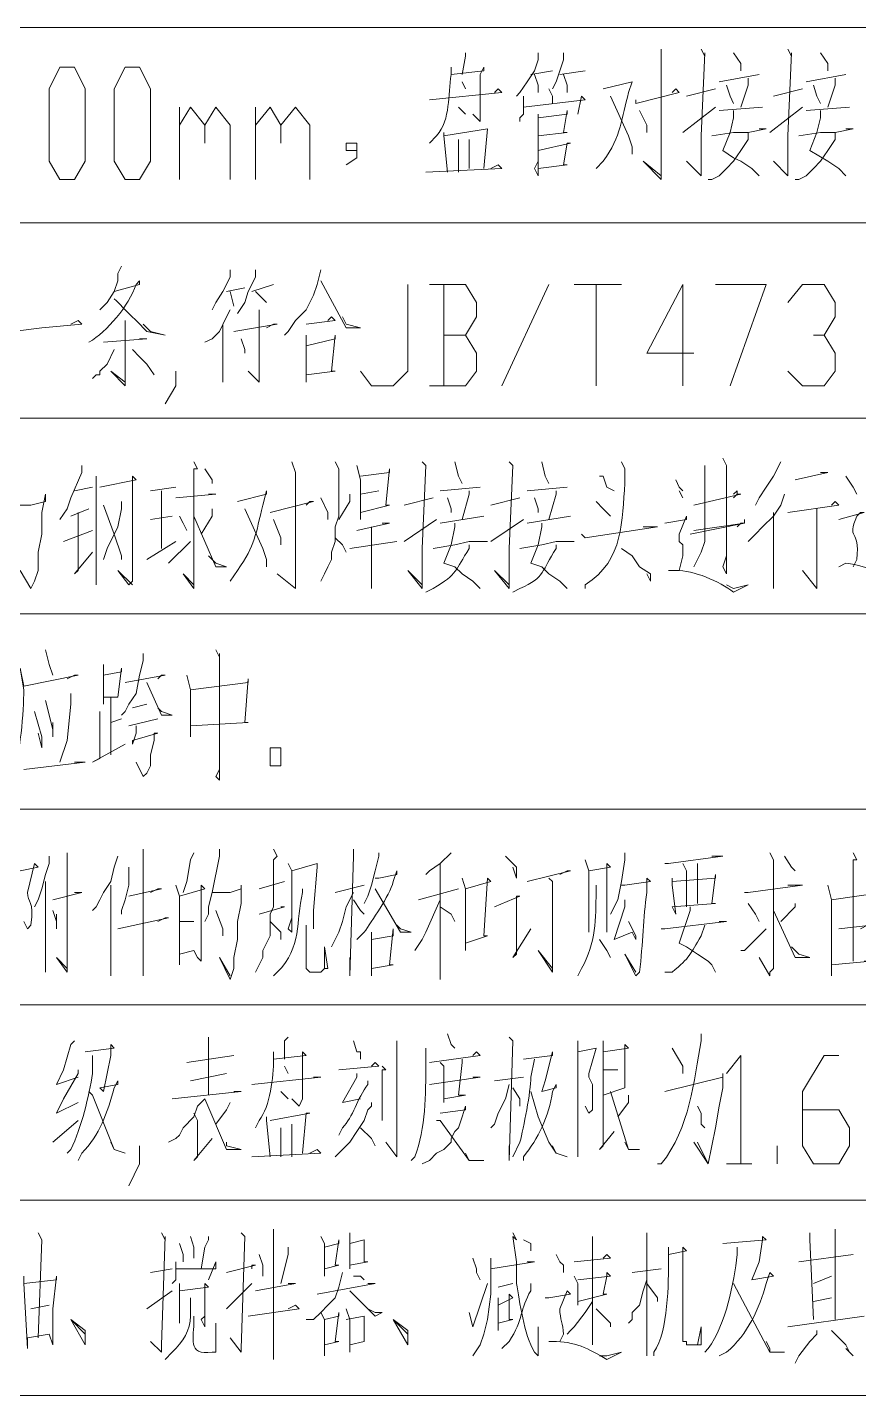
# Model space of a CAD drawing. Header units: millimetres. Extents: x 1435 to 2259, y 1083 to 2249.
# Drawn here: x 2143.3 to 2184.6, y 1760.5 to 1828.6 of the extents above; entities that cross this region are included whole.
import ezdxf

# ---------------------------------------------------------------- set-up
doc = ezdxf.new("R2010")
doc.units = ezdxf.units.MM
doc.layers.add('1', color=7, linetype='Continuous')

msp = doc.modelspace()

# ---------------------------------------------------------------- linework, layer by layer
at = {"layer": '1', "color": 0, "lineweight": 9}
for points in [[(2240.665, 1828.579), (2074.345, 1828.579)], [(2165.065, 1827.319), (2165.065, 1827.139), (2164.885, 1826.239)], [(2168.665, 1827.319), (2168.665, 1826.959), (2168.485, 1826.419), (2168.125, 1825.879), (2168.125, 1825.879), (2167.765, 1825.339), (2167.585, 1825.159)], [(2169.925, 1827.319), (2169.925, 1826.959), (2169.565, 1825.879), (2169.385, 1825.519)], [(2174.785, 1827.499), (2174.785, 1826.959), (2174.785, 1822.999), (2174.785, 1821.739), (2174.785, 1821.199), (2174.785, 1821.019), (2173.885, 1821.919), (2174.785, 1821.199)], [(2176.765, 1827.499), (2176.945, 1827.139), (2176.945, 1827.319), (2176.765, 1823.179), (2176.765, 1821.199), (2176.765, 1821.199), (2176.045, 1821.919), (2176.765, 1821.199)], [(2178.385, 1827.319), (2178.745, 1826.779), (2178.745, 1826.419)], [(2181.085, 1827.499), (2181.265, 1827.139), (2181.265, 1827.319), (2181.085, 1823.179), (2181.085, 1821.199), (2181.085, 1821.199), (2180.365, 1821.919), (2181.085, 1821.199)], [(2182.705, 1827.319), (2183.065, 1826.779), (2183.065, 1826.419)], [(2144.905, 1821.019), (2144.365, 1821.919), (2144.365, 1825.519), (2144.905, 1826.599), (2145.625, 1826.599), (2146.165, 1825.519), (2146.165, 1821.919), (2145.625, 1821.019), (2144.905, 1821.019)], [(2148.145, 1821.019), (2147.605, 1821.919), (2147.605, 1825.519), (2148.145, 1826.599), (2148.865, 1826.599), (2149.405, 1825.519), (2149.405, 1821.919), (2148.865, 1821.019), (2148.145, 1821.019)], [(2164.345, 1826.239), (2164.345, 1826.239), (2165.965, 1826.419), (2165.965, 1826.599), (2165.785, 1826.239), (2165.785, 1824.259), (2165.785, 1823.899), (2165.425, 1824.259)], [(2168.305, 1826.239), (2169.385, 1826.419)], [(2168.485, 1826.239), (2168.665, 1825.699), (2168.665, 1825.339)], [(2169.745, 1826.239), (2171.005, 1826.419)], [(2169.925, 1826.239), (2170.105, 1825.699), (2170.105, 1825.339)], [(2177.665, 1825.879), (2179.645, 1826.239)], [(2181.985, 1825.879), (2183.965, 1826.239)], [(2163.265, 1824.979), (2166.865, 1825.339), (2166.685, 1825.519), (2166.505, 1825.339)], [(2164.885, 1825.879), (2165.065, 1825.519)], [(2169.205, 1825.519), (2169.385, 1825.159), (2169.385, 1824.799)], [(2173.525, 1824.979), (2173.525, 1824.799), (2175.685, 1825.339), (2175.505, 1825.519), (2175.325, 1825.339)], [(2176.045, 1825.159), (2177.485, 1825.519)], [(2178.025, 1825.699), (2178.205, 1825.159), (2178.385, 1824.799)], [(2179.105, 1826.059), (2179.105, 1825.699), (2178.745, 1824.619)], [(2180.365, 1825.159), (2181.805, 1825.519)], [(2182.345, 1825.699), (2182.525, 1825.159), (2182.705, 1824.799)], [(2183.425, 1826.059), (2183.425, 1825.699), (2183.065, 1824.619)], [(2167.945, 1825.159), (2167.945, 1824.799), (2167.945, 1824.259), (2167.765, 1824.079), (2167.765, 1823.899)], [(2167.945, 1824.619), (2171.005, 1824.979), (2170.825, 1825.159), (2170.645, 1824.259)], [(2172.265, 1825.159), (2173.165, 1823.179), (2173.345, 1822.639), (2173.345, 1822.279)], [(2150.845, 1821.019), (2150.845, 1824.619)], [(2150.845, 1823.719), (2151.385, 1824.619), (2152.105, 1823.719), (2152.105, 1822.819)], [(2152.105, 1823.719), (2152.645, 1824.619), (2153.365, 1823.719), (2153.365, 1821.019)], [(2154.625, 1821.019), (2154.625, 1824.619)], [(2154.625, 1823.719), (2155.345, 1824.619), (2155.885, 1823.719), (2155.885, 1822.819)], [(2155.885, 1823.719), (2156.605, 1824.619), (2157.325, 1823.719), (2157.325, 1821.019)], [(2164.705, 1824.619), (2165.065, 1824.259)], [(2168.665, 1824.259), (2168.665, 1821.199), (2168.485, 1821.559), (2168.665, 1821.919)], [(2168.665, 1824.079), (2170.105, 1824.259), (2170.105, 1824.439), (2169.925, 1823.359), (2170.105, 1823.359), (2168.665, 1823.179)], [(2173.705, 1824.439), (2174.065, 1823.719), (2174.065, 1823.359)], [(2175.865, 1823.359), (2177.485, 1824.619)], [(2177.665, 1824.439), (2179.825, 1824.619)], [(2178.385, 1824.439), (2178.385, 1824.079), (2178.205, 1823.359), (2177.845, 1822.459), (2178.385, 1822.099), (2178.745, 1821.919), (2179.285, 1821.559), (2179.645, 1821.199)], [(2180.185, 1823.359), (2181.805, 1824.619)], [(2181.985, 1824.439), (2184.145, 1824.619)], [(2182.705, 1824.439), (2182.705, 1824.079), (2182.525, 1823.359), (2182.165, 1822.459), (2183.065, 1821.919), (2183.605, 1821.559), (2183.965, 1821.199)], [(2163.985, 1823.179), (2166.145, 1823.539), (2166.145, 1823.539), (2165.965, 1821.559)], [(2177.305, 1823.179), (2178.385, 1823.359), (2179.105, 1823.359), (2180.005, 1823.539), (2180.005, 1823.539), (2179.645, 1823.539)], [(2181.625, 1823.179), (2182.705, 1823.359), (2183.425, 1823.359), (2184.325, 1823.539), (2184.325, 1823.539), (2183.965, 1823.539)], [(2159.665, 1822.459), (2159.125, 1822.459), (2159.125, 1822.819), (2159.665, 1822.819), (2159.665, 1822.099), (2159.125, 1821.739)], [(2163.985, 1823.359), (2163.985, 1823.179), (2164.165, 1821.379)], [(2164.705, 1822.999), (2164.705, 1821.379)], [(2165.245, 1822.999), (2165.245, 1821.559)], [(2168.665, 1822.459), (2170.285, 1822.819), (2170.105, 1822.819), (2169.925, 1821.739), (2170.105, 1821.739), (2168.665, 1821.559)], [(2179.105, 1823.359), (2179.105, 1822.999), (2178.745, 1822.459), (2178.385, 1821.919), (2178.025, 1821.559), (2177.665, 1821.199), (2177.305, 1821.019), (2177.125, 1821.019)], [(2183.425, 1823.359), (2183.425, 1822.999), (2183.065, 1822.459), (2182.705, 1821.919), (2182.345, 1821.559), (2181.985, 1821.199), (2181.625, 1821.019), (2181.445, 1821.019)], [(2163.085, 1821.379), (2166.865, 1821.559), (2166.685, 1821.739), (2166.325, 1821.559)], [(2240.665, 1818.859), (2074.345, 1818.859)], [(2147.965, 1816.699), (2147.785, 1816.339), (2147.785, 1815.979), (2147.605, 1815.439), (2147.245, 1814.899), (2147.065, 1814.719), (2146.885, 1814.539)], [(2153.365, 1816.519), (2153.365, 1816.159), (2153.005, 1815.439), (2152.645, 1814.899), (2152.465, 1814.539)], [(2154.625, 1816.519), (2154.625, 1816.159), (2154.265, 1815.439), (2154.085, 1814.899), (2153.725, 1814.359)], [(2157.865, 1816.519), (2157.685, 1815.799), (2157.505, 1815.259), (2157.145, 1814.539), (2156.605, 1813.999), (2156.245, 1813.459), (2156.065, 1813.279)], [(2153.185, 1815.439), (2153.185, 1815.439), (2154.085, 1815.619)], [(2153.365, 1815.439), (2153.545, 1814.719)], [(2154.445, 1815.439), (2155.525, 1815.799)], [(2154.625, 1815.439), (2155.165, 1814.899)], [(2157.865, 1815.979), (2159.125, 1813.639), (2159.845, 1813.639), (2159.125, 1813.819), (2158.945, 1814.179)], [(2159.845, 1811.479), (2160.385, 1810.759), (2161.465, 1810.759), (2162.185, 1811.479), (2162.185, 1815.799)], [(2165.065, 1813.279), (2165.605, 1814.179), (2165.605, 1814.899), (2165.065, 1815.799), (2163.265, 1815.799)], [(2163.985, 1815.799), (2163.985, 1810.759)], [(2166.865, 1810.759), (2169.205, 1815.799)], [(2170.465, 1815.799), (2172.805, 1815.799)], [(2171.545, 1815.799), (2171.545, 1810.759)], [(2176.405, 1812.379), (2174.065, 1812.379), (2175.865, 1815.799), (2175.865, 1810.759)], [(2177.485, 1815.799), (2180.005, 1815.799), (2178.205, 1810.759)], [(2181.085, 1814.899), (2181.805, 1815.799), (2182.885, 1815.799), (2183.425, 1814.899), (2183.425, 1814.179), (2182.885, 1813.279), (2182.345, 1813.279)], [(2142.565, 1813.459), (2144.005, 1813.639), (2145.985, 1813.819), (2145.805, 1813.999), (2145.445, 1813.819)], [(2148.145, 1813.999), (2148.145, 1813.819)], [(2153.365, 1814.539), (2153.185, 1814.179), (2152.825, 1813.459), (2152.465, 1813.099), (2152.105, 1812.919)], [(2154.805, 1814.539), (2154.805, 1810.939), (2154.265, 1811.479), (2154.805, 1810.939)], [(2157.145, 1813.819), (2158.585, 1813.999), (2158.405, 1814.179), (2158.225, 1813.999)], [(2148.145, 1813.819), (2148.145, 1810.759), (2147.425, 1811.479), (2148.145, 1810.939)], [(2153.005, 1813.819), (2153.005, 1810.939), (2153.005, 1811.299), (2153.005, 1811.839)], [(2153.545, 1813.459), (2155.705, 1813.819), (2155.525, 1813.819), (2155.165, 1813.639)], [(2157.145, 1813.279), (2157.145, 1812.919), (2157.145, 1812.019), (2157.145, 1810.939), (2157.145, 1811.299), (2158.585, 1811.479), (2158.405, 1811.479), (2158.585, 1813.279), (2158.585, 1813.099), (2157.145, 1812.739)], [(2163.265, 1810.759), (2165.065, 1810.759), (2165.605, 1811.479), (2165.605, 1812.379), (2165.065, 1813.279), (2163.985, 1813.279)], [(2182.885, 1813.279), (2183.425, 1812.379), (2183.425, 1811.479), (2182.885, 1810.759), (2181.805, 1810.759), (2181.085, 1811.479)], [(2147.065, 1812.919), (2149.225, 1813.099), (2149.045, 1813.099), (2148.865, 1813.099)], [(2153.905, 1813.099), (2154.085, 1812.559), (2154.085, 1812.379)], [(2147.605, 1812.559), (2147.245, 1811.839), (2146.885, 1811.479), (2146.885, 1811.299), (2146.705, 1811.299), (2146.525, 1811.119)], [(2148.505, 1812.559), (2148.865, 1812.199), (2149.225, 1811.839), (2149.585, 1811.299)], [(2150.665, 1811.479), (2150.665, 1810.759), (2150.125, 1809.859)], [(2240.665, 1809.139), (2074.345, 1809.139)], [(2177.845, 1807.159), (2178.025, 1806.799), (2178.025, 1801.399), (2177.845, 1801.759), (2178.025, 1802.299)], [(2145.985, 1806.799), (2145.985, 1806.439), (2145.445, 1805.179), (2145.265, 1804.639), (2144.905, 1804.099)], [(2151.565, 1806.979), (2151.745, 1806.619), (2151.565, 1806.619), (2151.565, 1801.219), (2151.565, 1800.859), (2151.565, 1800.679), (2151.025, 1801.399), (2151.565, 1800.859)], [(2152.105, 1806.619), (2152.465, 1806.079), (2152.465, 1805.899)], [(2156.425, 1806.979), (2156.605, 1806.439), (2156.605, 1800.679), (2156.605, 1800.679), (2155.705, 1801.399), (2156.605, 1800.679)], [(2158.585, 1806.979), (2158.765, 1806.619), (2158.765, 1806.619), (2158.765, 1804.279), (2158.585, 1803.739), (2158.585, 1803.379), (2158.585, 1803.019), (2158.405, 1802.479), (2158.405, 1802.119), (2158.225, 1801.759), (2158.045, 1801.399), (2157.865, 1801.039)], [(2159.665, 1806.799), (2159.845, 1806.079), (2159.845, 1804.099), (2159.845, 1804.459), (2161.285, 1804.819), (2161.105, 1804.819), (2161.285, 1806.619), (2161.285, 1806.439), (2159.845, 1806.259)], [(2162.905, 1806.979), (2163.085, 1806.799), (2163.085, 1806.799), (2162.905, 1802.659), (2162.905, 1801.039), (2162.905, 1800.679), (2162.185, 1801.579), (2162.905, 1800.859)], [(2164.525, 1806.979), (2164.705, 1806.259), (2164.885, 1805.899)], [(2167.225, 1806.979), (2167.405, 1806.799), (2167.405, 1806.799), (2167.225, 1802.659), (2167.225, 1801.039), (2167.225, 1800.679), (2166.505, 1801.579), (2167.225, 1800.859)], [(2168.845, 1806.979), (2169.025, 1806.259), (2169.205, 1805.899)], [(2176.945, 1806.799), (2176.945, 1803.739), (2176.945, 1803.019), (2176.765, 1802.479), (2176.405, 1801.759)], [(2180.725, 1806.979), (2180.365, 1806.259), (2180.005, 1805.719), (2179.645, 1805.179), (2179.465, 1804.819)], [(2146.705, 1806.259), (2146.705, 1805.539), (2146.705, 1800.859), (2146.705, 1801.219), (2146.705, 1801.759)], [(2146.885, 1805.719), (2148.685, 1806.079), (2148.505, 1806.259), (2148.505, 1805.719), (2148.505, 1801.219), (2148.505, 1801.039), (2148.325, 1800.859), (2147.785, 1801.579), (2148.505, 1800.859)], [(2171.725, 1806.259), (2171.905, 1806.259), (2172.085, 1805.719), (2172.445, 1805.539)], [(2175.505, 1806.079), (2175.685, 1805.719), (2175.865, 1805.539)], [(2181.445, 1806.079), (2183.065, 1806.439), (2182.885, 1806.439), (2182.705, 1806.439)], [(2183.965, 1806.259), (2184.325, 1805.719), (2184.505, 1805.359)], [(2142.565, 1804.819), (2143.465, 1804.819), (2144.185, 1804.999), (2144.185, 1805.179), (2144.185, 1805.359), (2144.005, 1804.459), (2144.005, 1803.379), (2143.825, 1802.479), (2143.825, 1801.579), (2143.645, 1801.039), (2143.465, 1800.679), (2142.925, 1801.579), (2143.465, 1800.679)], [(2145.625, 1805.539), (2146.525, 1805.719)], [(2150.665, 1805.719), (2149.405, 1805.539)], [(2149.945, 1802.659), (2149.945, 1805.539)], [(2150.665, 1805.179), (2152.645, 1805.359), (2152.465, 1805.359), (2152.285, 1805.359)], [(2157.865, 1805.179), (2158.225, 1804.459), (2158.225, 1804.459), (2158.225, 1804.099)], [(2159.305, 1805.359), (2159.305, 1804.999), (2158.765, 1804.099)], [(2159.845, 1805.359), (2160.745, 1805.539)], [(2162.005, 1804.819), (2163.445, 1805.179)], [(2163.805, 1805.539), (2165.785, 1805.719)], [(2164.165, 1805.179), (2164.345, 1804.639), (2164.345, 1804.459)], [(2165.245, 1805.539), (2165.245, 1805.359), (2164.885, 1804.099)], [(2166.325, 1804.819), (2167.765, 1805.179)], [(2168.125, 1805.539), (2170.105, 1805.719)], [(2168.485, 1805.179), (2168.665, 1804.639), (2168.665, 1804.459)], [(2169.565, 1805.539), (2169.565, 1805.359), (2169.205, 1804.099)], [(2175.685, 1805.539), (2175.865, 1805.179)], [(2176.405, 1804.819), (2178.745, 1805.359), (2178.565, 1805.359), (2178.565, 1805.539), (2178.385, 1805.359)], [(2176.405, 1804.819), (2178.745, 1805.359), (2178.565, 1805.359), (2178.385, 1805.179)], [(2180.905, 1805.359), (2180.725, 1804.819), (2180.365, 1804.279), (2179.825, 1803.739), (2179.465, 1803.379), (2179.105, 1803.019)], [(2146.345, 1804.639), (2145.445, 1804.279)], [(2145.805, 1804.459), (2145.805, 1801.579), (2145.625, 1801.399), (2146.525, 1802.479)], [(2147.965, 1804.999), (2147.965, 1804.639), (2147.785, 1803.739), (2147.245, 1802.659), (2147.065, 1802.119)], [(2147.065, 1804.819), (2147.605, 1803.379), (2147.965, 1802.299), (2147.965, 1802.119)], [(2152.465, 1804.639), (2152.465, 1804.279), (2151.925, 1803.379)], [(2154.085, 1804.639), (2154.985, 1802.659), (2155.165, 1802.119), (2155.165, 1801.759)], [(2155.345, 1804.459), (2155.345, 1804.459), (2157.505, 1804.999), (2157.325, 1804.999), (2157.145, 1804.819)], [(2171.545, 1804.999), (2171.905, 1804.639), (2172.085, 1804.459), (2172.265, 1804.279)], [(2180.365, 1804.459), (2180.365, 1800.679), (2180.365, 1801.039), (2180.365, 1801.759)], [(2181.085, 1804.459), (2183.605, 1804.819), (2183.425, 1804.999), (2183.425, 1804.999), (2183.245, 1804.819)], [(2182.525, 1804.639), (2182.525, 1800.679), (2181.805, 1801.579)], [(2149.405, 1804.099), (2150.485, 1804.279)], [(2150.845, 1804.279), (2151.025, 1803.919), (2151.205, 1803.559)], [(2151.565, 1804.279), (2152.645, 1801.759), (2153.185, 1801.759), (2152.645, 1801.939), (2152.285, 1802.299)], [(2155.525, 1804.099), (2155.885, 1803.199), (2155.885, 1802.839)], [(2159.665, 1803.559), (2161.285, 1803.919), (2161.105, 1803.919), (2160.925, 1803.919)], [(2162.005, 1803.019), (2163.625, 1804.099)], [(2163.805, 1803.919), (2165.965, 1804.279)], [(2164.525, 1803.919), (2164.525, 1803.739), (2164.345, 1802.839), (2163.985, 1801.939), (2164.525, 1801.759), (2164.885, 1801.399), (2165.425, 1801.039), (2165.785, 1800.679)], [(2166.325, 1803.019), (2167.945, 1804.099)], [(2168.125, 1803.919), (2170.285, 1804.279)], [(2168.845, 1803.919), (2168.845, 1803.739), (2168.665, 1802.839), (2168.305, 1801.939), (2168.845, 1801.759), (2169.205, 1801.399), (2169.745, 1801.039), (2170.105, 1800.679)], [(2174.965, 1803.919), (2176.045, 1804.099), (2176.045, 1804.279), (2175.685, 1803.379), (2175.685, 1803.199), (2175.685, 1803.019), (2175.865, 1802.839), (2175.865, 1802.659), (2175.865, 1802.299), (2175.685, 1801.579)], [(2176.225, 1803.379), (2178.925, 1803.919), (2178.745, 1803.919), (2178.565, 1803.739)], [(2176.405, 1803.559), (2178.925, 1803.919), (2178.925, 1804.099)], [(2146.525, 1803.559), (2145.085, 1803.019)], [(2158.585, 1803.199), (2158.945, 1802.839), (2159.125, 1802.479)], [(2160.385, 1803.739), (2160.385, 1800.679), (2160.385, 1801.039), (2160.385, 1801.399)], [(2170.825, 1803.379), (2171.005, 1803.199), (2171.005, 1803.199), (2174.605, 1803.739), (2174.245, 1803.739), (2173.885, 1803.739)], [(2149.225, 1802.119), (2150.665, 1803.019)], [(2150.305, 1801.939), (2151.385, 1803.019)], [(2159.305, 1802.659), (2161.645, 1803.019)], [(2163.445, 1802.659), (2164.525, 1802.839), (2165.245, 1803.019), (2166.145, 1803.019), (2165.785, 1803.019)], [(2167.765, 1802.659), (2168.845, 1802.839), (2169.565, 1803.019), (2170.465, 1803.019), (2170.105, 1803.019)], [(2172.805, 1802.659), (2173.345, 1802.299), (2173.705, 1801.759), (2174.245, 1801.399), (2174.245, 1801.039), (2174.065, 1801.399)], [(2240.665, 1799.419), (2074.345, 1799.419)], [(2144.185, 1797.619), (2144.365, 1796.899), (2144.545, 1796.359)], [(2152.645, 1797.619), (2152.825, 1797.259), (2152.825, 1797.439), (2152.825, 1791.139), (2152.645, 1791.319), (2152.825, 1791.679)], [(2149.045, 1797.439), (2149.045, 1797.079), (2148.865, 1796.359), (2148.685, 1795.459), (2148.325, 1794.919), (2148.145, 1794.559), (2147.965, 1794.379)], [(2147.065, 1796.899), (2147.065, 1796.359), (2147.065, 1794.919), (2147.065, 1795.279), (2147.785, 1795.279), (2147.785, 1795.279), (2147.965, 1796.719), (2147.965, 1796.539), (2147.065, 1796.359)], [(2148.145, 1795.999), (2150.125, 1796.359), (2149.945, 1796.359), (2149.765, 1796.179)], [(2151.205, 1796.359), (2151.385, 1795.639), (2151.385, 1793.299)], [(2149.225, 1795.999), (2149.945, 1794.379), (2150.485, 1794.379), (2149.945, 1794.559), (2149.765, 1794.739)], [(2151.385, 1795.639), (2154.265, 1795.999), (2154.265, 1796.179), (2154.085, 1794.019), (2154.265, 1794.019), (2151.385, 1793.839)], [(2144.185, 1795.099), (2144.545, 1793.659), (2144.545, 1793.299), (2144.545, 1794.019)], [(2145.445, 1795.459), (2145.445, 1794.919), (2145.265, 1793.119), (2144.905, 1792.039)], [(2147.425, 1795.279), (2147.425, 1792.399)], [(2149.225, 1794.919), (2148.505, 1794.739)], [(2143.645, 1794.559), (2144.005, 1793.299), (2144.005, 1792.759), (2143.825, 1793.479)], [(2146.885, 1794.559), (2146.885, 1794.379), (2146.885, 1794.199), (2146.885, 1792.219), (2146.525, 1792.039), (2148.145, 1792.939)], [(2147.965, 1794.199), (2147.425, 1794.019)], [(2148.325, 1793.839), (2149.765, 1794.199)], [(2148.685, 1793.839), (2148.685, 1793.479), (2148.505, 1792.939), (2148.505, 1793.119), (2149.765, 1793.479), (2149.585, 1793.479), (2149.585, 1793.119), (2149.405, 1792.399), (2149.405, 1791.859), (2149.225, 1791.499), (2149.045, 1791.319), (2148.685, 1792.039), (2149.045, 1791.319)], [(2155.885, 1792.759), (2155.885, 1792.399), (2155.885, 1791.859), (2155.345, 1791.859), (2155.345, 1792.399), (2155.345, 1792.759), (2155.885, 1792.759)], [(2143.105, 1791.679), (2146.165, 1792.039), (2145.985, 1792.039), (2145.625, 1792.039)], [(2240.665, 1789.699), (2074.345, 1789.699)], [(2145.265, 1787.539), (2145.265, 1787.179), (2145.265, 1782.139), (2145.265, 1781.779), (2145.265, 1781.599), (2144.725, 1782.319), (2145.265, 1781.779)], [(2149.045, 1787.719), (2149.045, 1787.359), (2149.045, 1787.539), (2149.045, 1781.419), (2149.045, 1781.779), (2149.045, 1782.679)], [(2151.565, 1787.539), (2151.385, 1787.179), (2151.205, 1786.099), (2151.025, 1785.559)], [(2152.825, 1787.719), (2152.825, 1787.359), (2152.465, 1785.559), (2152.285, 1784.839), (2152.285, 1784.479), (2152.105, 1784.119)], [(2155.525, 1787.719), (2155.705, 1787.359), (2155.525, 1787.179), (2155.525, 1786.099), (2155.525, 1785.379), (2155.525, 1784.839), (2155.345, 1784.479), (2155.345, 1783.939), (2155.345, 1783.399), (2155.165, 1783.039), (2154.985, 1782.679), (2154.985, 1782.319), (2154.805, 1781.959), (2154.625, 1781.599)], [(2159.485, 1787.719), (2159.485, 1787.359), (2159.305, 1781.419), (2159.305, 1781.599), (2159.305, 1782.319)], [(2160.745, 1787.539), (2160.745, 1787.359), (2160.565, 1786.639), (2160.385, 1785.919), (2160.205, 1785.379), (2160.025, 1785.019)], [(2164.345, 1787.539), (2163.805, 1786.999), (2163.265, 1786.639), (2163.085, 1786.459)], [(2172.985, 1787.539), (2172.985, 1787.179), (2172.805, 1786.099), (2172.625, 1785.199), (2172.265, 1784.479)], [(2180.185, 1787.539), (2180.365, 1787.179), (2180.365, 1787.179), (2180.365, 1781.779), (2180.185, 1781.599), (2180.185, 1781.419), (2179.645, 1782.319)], [(2184.325, 1787.539), (2184.505, 1787.179), (2184.325, 1787.179), (2184.325, 1782.139)], [(2144.365, 1787.359), (2144.365, 1786.999), (2144.185, 1786.459), (2144.005, 1785.739), (2143.825, 1785.199), (2143.645, 1784.839)], [(2147.785, 1787.359), (2147.605, 1786.819), (2147.425, 1786.099), (2147.065, 1785.559), (2146.885, 1785.199), (2146.705, 1784.839), (2146.525, 1784.659)], [(2148.325, 1786.819), (2148.325, 1785.919), (2148.145, 1785.199), (2147.965, 1784.659), (2147.965, 1784.479)], [(2156.245, 1786.999), (2156.425, 1786.639), (2156.425, 1783.579), (2156.245, 1783.759), (2156.425, 1784.299)], [(2156.425, 1786.639), (2157.685, 1786.999), (2157.685, 1786.999), (2157.685, 1786.819), (2157.505, 1784.659), (2157.505, 1783.759), (2157.505, 1784.119), (2157.505, 1784.299)], [(2163.805, 1786.999), (2163.805, 1781.239), (2163.805, 1781.599), (2163.805, 1782.139)], [(2167.045, 1787.359), (2167.585, 1786.819), (2167.585, 1786.639), (2167.585, 1786.279), (2167.405, 1786.819)], [(2171.005, 1787.179), (2171.185, 1786.639), (2171.185, 1783.579), (2171.185, 1783.939), (2171.185, 1784.299)], [(2171.185, 1786.639), (2172.265, 1786.819), (2172.085, 1786.999), (2172.085, 1784.659), (2172.085, 1783.939), (2172.085, 1783.579), (2172.085, 1784.299)], [(2174.965, 1786.999), (2174.965, 1786.999), (2175.145, 1786.999), (2177.845, 1787.359), (2177.665, 1787.359), (2177.305, 1787.359)], [(2175.865, 1786.999), (2176.045, 1786.639), (2176.045, 1784.839)], [(2176.585, 1786.999), (2176.585, 1786.819), (2176.585, 1785.019)], [(2180.905, 1787.359), (2181.265, 1786.819), (2181.445, 1786.639)], [(2144.185, 1786.099), (2144.185, 1781.599), (2144.185, 1782.319)], [(2154.805, 1785.739), (2156.065, 1786.099)], [(2164.885, 1786.279), (2165.065, 1785.739), (2165.065, 1783.219), (2165.065, 1782.679), (2165.065, 1783.039), (2166.145, 1783.399), (2165.965, 1783.399), (2166.145, 1786.279), (2166.325, 1786.099), (2165.065, 1785.739)], [(2168.125, 1786.099), (2170.285, 1786.639), (2170.105, 1786.639), (2169.745, 1786.459)], [(2169.205, 1786.279), (2169.385, 1786.099), (2169.385, 1781.599), (2168.665, 1782.679), (2169.385, 1781.779)], [(2175.325, 1786.279), (2175.325, 1785.919), (2175.505, 1784.479), (2175.325, 1784.839), (2177.485, 1785.019), (2177.305, 1785.019), (2177.485, 1786.459), (2177.485, 1786.279), (2175.325, 1786.099)], [(2144.545, 1785.199), (2145.985, 1785.559), (2145.985, 1785.559), (2145.625, 1785.559)], [(2147.425, 1785.919), (2147.425, 1781.419), (2147.425, 1782.319)], [(2148.325, 1785.379), (2149.945, 1785.739), (2149.765, 1785.739), (2149.405, 1785.559)], [(2150.665, 1785.919), (2150.845, 1785.379), (2150.845, 1784.119), (2150.845, 1783.039), (2150.845, 1781.959), (2150.845, 1782.499), (2151.565, 1782.679), (2151.745, 1782.319), (2151.925, 1782.139), (2151.925, 1783.579), (2151.925, 1785.559), (2151.925, 1785.919), (2152.105, 1785.739), (2150.845, 1785.379)], [(2152.465, 1785.559), (2153.185, 1785.559), (2153.365, 1785.559), (2153.905, 1785.739), (2153.905, 1785.739), (2153.905, 1785.919), (2153.905, 1785.019), (2153.725, 1784.119), (2153.725, 1783.219), (2153.545, 1782.319), (2153.545, 1781.779), (2153.365, 1781.239), (2152.825, 1782.319), (2153.365, 1781.419)], [(2159.485, 1785.559), (2159.125, 1784.839), (2158.945, 1784.119), (2158.765, 1783.579), (2158.405, 1782.859)], [(2158.585, 1785.559), (2158.585, 1785.559), (2160.025, 1785.919)], [(2160.565, 1785.739), (2160.565, 1785.739), (2161.825, 1783.579), (2162.365, 1783.579), (2161.825, 1783.759), (2161.645, 1783.939)], [(2164.705, 1785.739), (2162.725, 1785.199)], [(2166.505, 1784.839), (2167.765, 1785.379), (2167.585, 1785.379), (2167.585, 1784.659), (2167.585, 1782.499), (2167.405, 1782.319), (2168.305, 1783.759)], [(2178.925, 1785.559), (2178.925, 1785.559), (2179.105, 1785.559), (2181.805, 1785.919), (2181.625, 1785.919), (2181.085, 1785.919)], [(2183.065, 1785.919), (2183.245, 1785.199), (2183.245, 1781.419), (2183.245, 1781.959), (2185.225, 1782.139), (2185.225, 1782.139), (2184.865, 1782.139), (2185.225, 1782.139), (2185.405, 1781.779), (2185.585, 1783.039), (2185.765, 1785.739), (2185.765, 1785.559), (2183.245, 1785.199)], [(2154.805, 1784.479), (2156.065, 1784.839), (2155.885, 1784.839), (2155.885, 1784.839)], [(2159.485, 1785.199), (2159.845, 1784.659), (2160.025, 1784.479)], [(2163.805, 1785.199), (2163.085, 1783.579), (2162.905, 1783.219), (2162.545, 1782.679)], [(2163.805, 1784.839), (2164.345, 1784.479), (2164.525, 1784.119)], [(2172.985, 1785.199), (2172.985, 1784.839), (2172.445, 1783.219), (2172.445, 1783.219), (2173.345, 1783.579)], [(2176.225, 1784.839), (2176.225, 1784.659), (2175.685, 1783.039), (2176.045, 1782.859), (2176.585, 1782.499), (2177.125, 1782.139), (2177.305, 1781.959), (2177.485, 1781.599)], [(2179.105, 1785.019), (2179.465, 1784.479), (2179.645, 1784.119)], [(2181.445, 1785.019), (2181.445, 1784.839), (2180.725, 1784.119)], [(2144.545, 1784.659), (2144.725, 1784.119), (2144.725, 1783.759), (2144.725, 1784.479)], [(2147.785, 1783.759), (2150.305, 1784.299), (2150.125, 1784.299), (2149.765, 1784.119)], [(2150.845, 1784.119), (2151.565, 1784.119)], [(2152.645, 1784.659), (2153.005, 1783.759), (2153.005, 1783.759), (2153.005, 1783.399)], [(2155.345, 1784.119), (2155.885, 1783.579), (2155.885, 1783.219)], [(2173.165, 1784.119), (2173.525, 1783.399), (2173.525, 1783.219), (2173.345, 1783.579)], [(2174.785, 1783.759), (2174.965, 1783.759), (2174.965, 1783.759), (2178.025, 1784.119), (2178.025, 1784.119), (2177.665, 1784.119)], [(2180.365, 1784.659), (2181.445, 1782.319), (2182.165, 1782.319), (2181.625, 1782.499), (2181.265, 1782.859)], [(2157.145, 1783.939), (2157.145, 1783.759), (2157.145, 1783.579), (2157.145, 1782.139), (2157.145, 1781.779), (2157.325, 1781.599), (2157.865, 1781.599), (2158.045, 1781.779), (2158.225, 1781.779), (2158.045, 1782.859), (2158.045, 1781.779)], [(2160.385, 1783.579), (2160.385, 1783.219), (2160.385, 1781.419), (2160.385, 1781.779), (2161.465, 1781.959), (2161.285, 1781.959), (2161.465, 1783.759), (2161.465, 1783.399), (2160.385, 1783.219)], [(2178.745, 1782.679), (2178.925, 1782.679), (2180.005, 1783.759)], [(2183.605, 1783.759), (2185.225, 1783.939), (2185.045, 1783.939), (2184.685, 1783.759)], [(2171.725, 1783.219), (2172.085, 1782.679), (2172.265, 1782.319)], [(2240.665, 1779.979), (2074.345, 1779.979)], [(2145.625, 1778.179), (2145.445, 1777.999), (2145.085, 1776.739), (2144.725, 1776.019), (2144.725, 1776.019), (2145.805, 1776.379)], [(2152.285, 1778.359), (2152.285, 1778.179), (2152.285, 1775.479)], [(2156.245, 1778.359), (2156.065, 1778.179), (2156.065, 1777.279)], [(2159.485, 1778.179), (2159.665, 1777.639), (2159.845, 1777.639), (2159.845, 1777.279)], [(2161.645, 1778.179), (2161.645, 1777.819), (2161.645, 1772.599), (2161.645, 1772.419), (2161.645, 1772.419), (2161.105, 1773.139), (2161.645, 1772.419)], [(2164.165, 1778.539), (2164.345, 1777.999), (2164.525, 1777.819)], [(2167.225, 1778.359), (2167.405, 1778.179), (2167.405, 1778.179), (2167.225, 1772.239), (2167.225, 1772.599), (2167.225, 1772.959)], [(2170.645, 1778.179), (2170.645, 1777.639), (2170.645, 1772.419), (2170.645, 1772.779), (2170.645, 1773.139)], [(2171.905, 1778.179), (2171.905, 1772.959), (2171.725, 1772.779), (2172.445, 1773.679)], [(2171.905, 1777.639), (2173.165, 1777.819), (2172.985, 1777.999), (2172.985, 1775.839), (2172.985, 1775.839), (2171.905, 1775.479)], [(2151.205, 1777.099), (2153.545, 1777.459)], [(2155.525, 1777.279), (2157.145, 1777.459), (2156.965, 1777.639), (2156.965, 1777.279), (2156.965, 1775.299), (2156.785, 1774.939), (2156.425, 1775.299)], [(2163.265, 1777.099), (2165.785, 1777.459), (2165.605, 1777.639), (2165.425, 1777.459)], [(2163.805, 1777.099), (2163.985, 1776.919), (2163.985, 1775.119), (2163.985, 1775.299), (2165.065, 1775.479), (2164.705, 1775.479), (2164.885, 1777.099), (2164.885, 1777.279)], [(2170.645, 1777.639), (2171.545, 1777.819), (2171.545, 1777.819), (2171.185, 1776.559), (2171.185, 1776.379), (2171.185, 1776.379), (2171.365, 1776.019), (2171.365, 1775.659), (2171.365, 1774.939), (2171.365, 1774.759), (2171.185, 1774.579), (2171.005, 1774.939), (2171.185, 1774.579)], [(2175.865, 1776.559), (2175.865, 1776.919), (2175.325, 1777.819)], [(2178.025, 1776.559), (2178.745, 1777.459), (2178.745, 1772.059)], [(2181.805, 1774.759), (2183.605, 1774.759), (2184.145, 1773.859), (2184.145, 1772.959), (2183.605, 1772.059), (2182.345, 1772.059), (2181.805, 1772.959), (2181.805, 1775.659), (2182.885, 1777.459), (2183.605, 1777.459)], [(2145.805, 1776.739), (2145.805, 1776.559), (2145.085, 1775.299), (2144.725, 1774.579), (2144.725, 1774.579), (2145.805, 1775.119)], [(2151.385, 1776.199), (2153.185, 1776.559)], [(2156.065, 1776.919), (2156.245, 1776.559)], [(2158.765, 1776.739), (2160.745, 1776.919), (2160.565, 1777.099), (2160.385, 1776.919)], [(2159.665, 1776.559), (2159.665, 1776.379), (2158.945, 1775.119), (2158.945, 1775.119), (2159.845, 1775.299)], [(2160.925, 1776.919), (2161.105, 1776.739), (2160.925, 1776.739), (2160.925, 1774.219), (2160.925, 1774.759)], [(2172.625, 1776.739), (2171.905, 1776.739)], [(2176.405, 1773.139), (2177.125, 1772.059), (2177.125, 1772.059), (2177.305, 1772.959), (2177.485, 1773.859), (2177.665, 1774.939), (2177.845, 1775.839), (2177.845, 1776.559), (2177.845, 1776.379), (2174.965, 1775.659)], [(2154.445, 1776.019), (2157.865, 1776.379), (2157.685, 1776.379), (2157.505, 1776.379)], [(2163.265, 1776.019), (2165.785, 1776.379), (2165.605, 1776.379), (2165.425, 1776.379)], [(2167.225, 1776.019), (2167.045, 1775.299), (2166.685, 1774.579), (2166.505, 1774.039), (2166.325, 1773.859)], [(2166.505, 1776.199), (2167.945, 1776.379)], [(2146.345, 1775.659), (2146.525, 1775.479), (2147.605, 1772.779), (2148.145, 1772.599), (2147.605, 1772.779), (2147.425, 1773.139)], [(2152.105, 1775.299), (2151.745, 1774.939), (2151.565, 1774.399), (2151.565, 1774.399), (2151.025, 1773.859), (2150.845, 1773.499), (2150.665, 1773.319), (2150.305, 1773.139)], [(2150.485, 1775.299), (2153.905, 1775.659), (2153.725, 1775.659), (2153.545, 1775.659)], [(2152.105, 1775.299), (2153.185, 1772.779), (2153.905, 1772.779), (2153.185, 1772.959), (2153.185, 1773.139)], [(2155.885, 1775.659), (2156.245, 1775.299)], [(2167.405, 1775.839), (2167.765, 1775.299), (2167.765, 1774.939)], [(2168.305, 1775.659), (2168.665, 1774.399), (2169.205, 1773.139), (2169.565, 1772.599), (2170.105, 1772.419), (2169.565, 1772.599), (2169.385, 1772.959)], [(2172.265, 1775.659), (2173.165, 1772.779), (2173.705, 1772.779), (2173.165, 1772.779), (2172.985, 1773.139)], [(2173.165, 1775.479), (2173.165, 1775.119), (2172.625, 1774.399)], [(2151.565, 1774.579), (2151.745, 1774.219), (2151.745, 1772.419), (2151.565, 1772.239), (2152.465, 1773.319)], [(2153.365, 1775.119), (2153.185, 1774.759), (2152.645, 1774.039)], [(2155.345, 1774.219), (2157.325, 1774.579), (2157.145, 1774.579), (2156.965, 1772.599)], [(2160.385, 1775.119), (2160.385, 1774.939), (2160.205, 1774.759), (2160.025, 1774.219), (2159.665, 1773.679), (2159.305, 1773.139), (2158.945, 1772.779), (2158.585, 1772.419)], [(2163.805, 1774.579), (2165.065, 1774.759), (2165.065, 1774.939), (2164.885, 1774.399), (2164.705, 1773.859), (2164.525, 1773.679), (2164.345, 1773.319), (2164.345, 1773.139), (2163.985, 1772.779), (2163.625, 1772.599), (2163.265, 1772.239), (2162.905, 1772.059)], [(2176.585, 1774.939), (2176.765, 1774.579), (2176.765, 1774.039), (2176.945, 1773.859)], [(2144.545, 1773.139), (2145.805, 1774.219)], [(2155.165, 1774.399), (2155.165, 1774.219), (2155.345, 1772.419)], [(2155.885, 1773.859), (2155.885, 1772.419)], [(2156.425, 1774.039), (2156.425, 1772.419)], [(2159.845, 1773.859), (2160.385, 1773.319), (2160.565, 1772.959)], [(2163.625, 1774.219), (2163.805, 1774.219), (2165.245, 1772.239), (2165.965, 1772.239), (2165.245, 1772.239), (2165.065, 1772.599)], [(2176.585, 1773.139), (2177.125, 1772.059)], [(2148.865, 1772.959), (2148.865, 1772.059), (2148.325, 1770.979)], [(2154.445, 1772.419), (2157.865, 1772.599), (2157.685, 1772.779), (2157.325, 1772.599)], [(2180.545, 1772.059), (2180.545, 1772.959)], [(2178.025, 1772.059), (2179.285, 1772.059)], [(2240.665, 1770.259), (2074.345, 1770.259)], [(2143.825, 1768.639), (2144.005, 1768.279), (2144.005, 1768.279), (2143.825, 1763.419)], [(2149.945, 1768.639), (2150.125, 1768.279), (2150.125, 1768.459), (2149.945, 1763.059), (2149.945, 1762.699), (2149.945, 1762.699), (2149.405, 1763.239), (2149.945, 1762.699)], [(2151.385, 1768.459), (2151.565, 1767.919), (2151.565, 1767.739), (2151.565, 1767.379)], [(2152.285, 1768.459), (2152.285, 1768.279), (2152.105, 1767.919), (2151.925, 1766.839)], [(2153.905, 1768.639), (2154.085, 1768.459), (2154.085, 1768.459), (2153.905, 1762.879), (2153.905, 1762.699), (2153.365, 1763.419), (2153.905, 1762.699)], [(2155.525, 1768.819), (2155.525, 1768.639), (2155.525, 1762.339), (2155.525, 1763.239)], [(2157.865, 1768.459), (2158.045, 1768.099), (2158.045, 1767.739), (2158.045, 1766.479), (2158.045, 1766.839), (2158.765, 1767.019), (2158.585, 1767.019), (2158.765, 1768.279), (2158.765, 1768.099), (2158.045, 1767.919)], [(2159.305, 1768.639), (2159.305, 1768.099), (2159.305, 1766.839), (2159.305, 1767.019), (2160.205, 1767.199), (2160.025, 1767.199), (2160.025, 1768.279), (2160.025, 1768.279), (2159.305, 1768.099)], [(2171.365, 1768.459), (2171.365, 1763.059), (2171.365, 1763.959)], [(2174.065, 1768.639), (2174.065, 1762.519), (2174.065, 1762.879), (2174.065, 1763.419)], [(2182.165, 1768.639), (2182.165, 1768.279), (2182.345, 1764.319)], [(2183.425, 1768.819), (2183.425, 1764.319)], [(2150.845, 1768.099), (2151.025, 1767.559), (2151.025, 1767.199)], [(2156.245, 1767.919), (2156.245, 1767.559), (2155.885, 1766.119)], [(2167.945, 1768.279), (2168.305, 1768.099), (2168.305, 1767.919), (2168.305, 1767.739)], [(2175.145, 1767.559), (2176.045, 1767.739), (2175.865, 1767.919), (2175.865, 1765.039), (2175.865, 1763.779), (2175.865, 1763.419), (2175.865, 1763.239), (2176.045, 1763.239), (2176.045, 1763.059), (2176.225, 1763.059), (2176.585, 1763.059), (2176.765, 1763.059), (2176.765, 1763.959), (2176.585, 1763.059), (2176.585, 1763.059)], [(2150.665, 1767.199), (2150.665, 1766.839), (2150.665, 1766.479), (2150.665, 1766.299), (2150.485, 1766.119)], [(2150.665, 1766.839), (2152.645, 1766.839), (2152.645, 1767.199), (2152.285, 1766.299)], [(2153.185, 1766.659), (2154.625, 1767.019), (2154.445, 1767.019), (2154.445, 1766.839)], [(2154.805, 1767.559), (2154.985, 1767.019), (2154.985, 1766.839), (2154.985, 1766.479)], [(2165.425, 1767.379), (2165.605, 1766.839), (2165.605, 1766.659), (2165.785, 1766.299)], [(2166.325, 1767.379), (2166.325, 1765.579), (2166.145, 1764.319), (2165.965, 1763.599), (2165.785, 1763.059), (2165.425, 1762.519)], [(2166.325, 1766.839), (2168.485, 1767.199), (2168.305, 1767.199), (2168.125, 1767.199)], [(2169.565, 1767.559), (2169.565, 1767.559), (2169.745, 1767.199), (2169.925, 1767.019), (2169.925, 1766.659)], [(2170.465, 1767.199), (2172.265, 1767.379), (2172.085, 1767.559), (2171.905, 1767.379)], [(2181.625, 1767.199), (2184.325, 1767.559)], [(2143.105, 1766.479), (2143.105, 1766.119), (2143.285, 1762.879), (2143.285, 1763.419), (2144.365, 1763.599), (2144.545, 1763.059), (2144.545, 1763.599), (2144.545, 1764.859), (2144.725, 1766.479), (2144.725, 1766.299), (2143.105, 1766.119)], [(2149.405, 1766.659), (2150.485, 1766.839)], [(2158.945, 1766.659), (2158.765, 1765.939), (2158.585, 1765.399), (2158.225, 1765.039), (2157.865, 1764.679), (2157.505, 1764.319), (2157.145, 1764.319)], [(2159.485, 1766.479), (2159.845, 1766.479), (2160.025, 1766.299)], [(2170.465, 1766.479), (2170.645, 1766.119), (2170.645, 1765.759), (2170.645, 1765.039)], [(2170.645, 1766.299), (2172.265, 1766.479), (2172.085, 1766.659), (2172.085, 1766.479), (2171.905, 1765.579), (2172.085, 1765.579), (2170.645, 1765.219)], [(2173.345, 1766.659), (2174.785, 1766.839)], [(2182.345, 1766.119), (2183.245, 1766.479)], [(2149.225, 1764.859), (2150.485, 1765.759)], [(2150.845, 1766.119), (2150.845, 1764.139), (2150.845, 1764.319), (2150.845, 1764.679)], [(2150.845, 1765.759), (2152.285, 1765.939), (2152.105, 1766.119), (2152.105, 1764.319), (2152.105, 1763.959), (2151.925, 1764.319), (2152.105, 1764.499)], [(2153.185, 1764.859), (2154.445, 1766.119)], [(2154.625, 1765.759), (2156.605, 1766.119), (2156.425, 1766.119), (2156.245, 1766.119)], [(2157.685, 1765.579), (2160.565, 1766.119), (2160.385, 1766.119), (2160.205, 1766.119)], [(2159.305, 1765.759), (2160.565, 1764.499), (2160.925, 1764.679), (2160.565, 1764.679), (2160.205, 1764.859)], [(2165.245, 1764.679), (2165.425, 1763.959), (2166.145, 1766.119)], [(2167.405, 1766.119), (2166.685, 1765.939)], [(2174.065, 1766.299), (2173.885, 1765.759), (2173.705, 1765.039), (2173.345, 1764.679), (2173.345, 1764.319), (2173.165, 1764.139)], [(2174.065, 1766.119), (2174.605, 1765.399), (2174.605, 1765.219)], [(2178.385, 1766.119), (2180.185, 1762.699), (2180.905, 1762.699), (2180.185, 1762.699), (2180.185, 1762.879), (2180.005, 1763.239)], [(2143.465, 1764.859), (2144.365, 1765.039)], [(2154.265, 1764.499), (2156.785, 1764.859), (2156.605, 1765.039), (2156.245, 1764.859)], [(2166.685, 1765.399), (2166.685, 1763.779), (2166.685, 1764.139), (2167.405, 1764.319), (2167.225, 1764.319), (2167.225, 1765.579), (2167.405, 1765.399), (2166.685, 1765.039)], [(2171.365, 1765.219), (2171.005, 1764.679), (2170.465, 1763.959), (2170.285, 1763.779), (2170.105, 1763.599)], [(2182.345, 1765.219), (2183.245, 1765.399)], [(2146.165, 1763.599), (2145.445, 1764.319), (2146.165, 1763.059), (2146.165, 1763.779), (2145.445, 1764.319)], [(2157.865, 1764.679), (2158.045, 1764.319), (2158.045, 1763.419), (2158.045, 1762.519), (2158.045, 1763.059), (2158.765, 1763.239), (2158.585, 1763.239), (2158.765, 1764.679), (2158.765, 1764.499), (2158.045, 1764.319)], [(2159.125, 1764.859), (2159.305, 1764.319), (2159.305, 1762.699), (2159.305, 1763.059), (2160.025, 1763.239), (2160.025, 1763.239), (2160.025, 1764.499), (2160.025, 1764.499), (2159.125, 1764.319)], [(2162.185, 1763.599), (2161.465, 1764.319), (2162.185, 1763.059), (2162.185, 1763.779), (2161.465, 1764.319)], [(2171.545, 1764.859), (2172.085, 1764.319), (2172.265, 1764.139), (2172.265, 1763.959)], [(2181.085, 1763.959), (2184.865, 1764.499)], [(2182.525, 1763.779), (2182.525, 1763.599), (2182.165, 1763.239), (2181.625, 1762.519), (2181.445, 1762.159)], [(2183.245, 1763.779), (2183.965, 1763.059), (2184.145, 1762.699), (2184.325, 1762.519), (2183.965, 1762.879)], [(2240.665, 1760.539), (2074.345, 1760.539)]]:
    msp.add_lwpolyline(points, dxfattribs=at)
for points, knots in [([(2164.345, 1826.599), (2164.345, 1826.599), (2164.345, 1826.239), (2164.345, 1826.239), (2164.165, 1825.159), (2164.345, 1824.079), (2163.625, 1823.179), (2163.625, 1823.179), (2163.265, 1822.819), (2163.265, 1822.819)], [0, 0, 0, 0, 1, 1, 1, 2, 2, 2, 3, 3, 3, 3]), ([(2171.905, 1825.519), (2171.905, 1825.519), (2173.345, 1825.879), (2173.345, 1825.879), (2173.345, 1825.879), (2173.345, 1825.879), (2173.345, 1825.879), (2173.345, 1825.879), (2173.165, 1825.339), (2173.165, 1825.339), (2172.805, 1824.079), (2172.805, 1823.179), (2171.905, 1821.919), (2171.905, 1821.919), (2171.545, 1821.559), (2171.545, 1821.559)], [0, 0, 0, 0, 1, 1, 1, 2, 2, 2, 3, 3, 3, 4, 4, 4, 5, 5, 5, 5]), ([(2147.605, 1815.439), (2147.605, 1815.439), (2148.865, 1815.799), (2148.865, 1815.799), (2148.865, 1815.799), (2148.865, 1815.979), (2148.865, 1815.979), (2148.865, 1815.979), (2148.685, 1815.799), (2148.685, 1815.799), (2148.325, 1814.719), (2147.245, 1813.459), (2146.345, 1812.919), (2146.345, 1812.919), (2146.345, 1812.919), (2146.345, 1812.919)], [0, 0, 0, 0, 1, 1, 1, 2, 2, 2, 3, 3, 3, 4, 4, 4, 5, 5, 5, 5]), ([(2147.605, 1815.079), (2147.605, 1815.079), (2147.605, 1815.079), (2147.605, 1815.079), (2148.145, 1814.539), (2148.685, 1813.999), (2149.225, 1813.459), (2149.225, 1813.459), (2150.125, 1813.279), (2150.125, 1813.279), (2150.125, 1813.279), (2149.405, 1813.459), (2149.405, 1813.459), (2149.405, 1813.459), (2149.045, 1813.819), (2149.045, 1813.819)], [0, 0, 0, 0, 1, 1, 1, 2, 2, 2, 3, 3, 3, 4, 4, 4, 5, 5, 5, 5]), ([(2172.805, 1806.979), (2172.805, 1806.979), (2172.985, 1806.619), (2172.985, 1806.619), (2172.985, 1806.619), (2172.985, 1806.619), (2172.985, 1806.619), (2172.985, 1806.619), (2172.985, 1805.899), (2172.985, 1805.899), (2172.805, 1804.099), (2172.985, 1802.119), (2171.005, 1800.859), (2171.005, 1800.859), (2171.005, 1800.679), (2171.005, 1800.679)], [0, 0, 0, 0, 1, 1, 1, 2, 2, 2, 3, 3, 3, 4, 4, 4, 5, 5, 5, 5]), ([(2153.725, 1804.999), (2153.725, 1804.999), (2155.165, 1805.359), (2155.165, 1805.359), (2155.165, 1805.359), (2155.165, 1805.539), (2155.165, 1805.539), (2155.165, 1805.539), (2154.985, 1804.819), (2154.985, 1804.819), (2154.625, 1803.379), (2154.625, 1802.839), (2153.725, 1801.579), (2153.725, 1801.579), (2153.365, 1801.039), (2153.365, 1801.039)], [0, 0, 0, 0, 1, 1, 1, 2, 2, 2, 3, 3, 3, 4, 4, 4, 5, 5, 5, 5]), ([(2183.605, 1804.099), (2183.605, 1804.099), (2184.865, 1804.459), (2184.865, 1804.459), (2184.865, 1804.459), (2184.685, 1804.459), (2184.685, 1804.459), (2184.685, 1804.459), (2184.505, 1804.279), (2184.505, 1804.279), (2183.965, 1803.019), (2184.685, 1803.739), (2184.505, 1802.119), (2184.505, 1802.119), (2184.325, 1801.759), (2184.325, 1801.759)], [0, 0, 0, 0, 1, 1, 1, 2, 2, 2, 3, 3, 3, 4, 4, 4, 5, 5, 5, 5]), ([(2165.245, 1802.839), (2165.245, 1802.839), (2165.245, 1802.659), (2165.245, 1802.659), (2164.525, 1801.579), (2164.705, 1801.399), (2163.445, 1800.679), (2163.445, 1800.679), (2163.085, 1800.499), (2163.085, 1800.499)], [0, 0, 0, 0, 1, 1, 1, 2, 2, 2, 3, 3, 3, 3]), ([(2169.565, 1802.839), (2169.565, 1802.839), (2169.565, 1802.659), (2169.565, 1802.659), (2168.845, 1801.579), (2169.025, 1801.219), (2167.765, 1800.679), (2167.765, 1800.679), (2167.405, 1800.499), (2167.405, 1800.499)], [0, 0, 0, 0, 1, 1, 1, 2, 2, 2, 3, 3, 3, 3]), ([(2183.605, 1801.759), (2183.605, 1801.759), (2183.965, 1801.939), (2183.965, 1801.939), (2185.225, 1801.759), (2185.585, 1801.399), (2186.845, 1800.679), (2186.845, 1800.679), (2187.745, 1801.039), (2187.745, 1801.039), (2187.745, 1801.039), (2186.845, 1800.859), (2186.845, 1800.859), (2186.845, 1800.859), (2186.485, 1801.039), (2186.485, 1801.039)], [0, 0, 0, 0, 1, 1, 1, 2, 2, 2, 3, 3, 3, 4, 4, 4, 5, 5, 5, 5]), ([(2175.145, 1801.579), (2175.145, 1801.579), (2175.505, 1801.579), (2175.505, 1801.579), (2176.405, 1801.579), (2177.665, 1801.039), (2178.385, 1800.499), (2178.385, 1800.499), (2179.105, 1800.859), (2179.105, 1800.859), (2179.105, 1800.859), (2178.385, 1800.679), (2178.385, 1800.679), (2178.385, 1800.679), (2178.025, 1800.859), (2178.025, 1800.859)], [0, 0, 0, 0, 1, 1, 1, 2, 2, 2, 3, 3, 3, 4, 4, 4, 5, 5, 5, 5]), ([(2145.265, 1796.179), (2145.265, 1796.179), (2145.625, 1796.359), (2145.625, 1796.359), (2145.625, 1796.359), (2145.805, 1796.359), (2145.805, 1796.359), (2145.805, 1796.359), (2145.805, 1796.359), (2145.805, 1796.359), (2145.805, 1796.359), (2143.105, 1795.819), (2143.105, 1795.819), (2143.105, 1795.819), (2142.925, 1796.719), (2142.925, 1796.719), (2142.925, 1796.719), (2143.105, 1795.639), (2143.105, 1795.639), (2143.105, 1794.559), (2142.925, 1792.399), (2142.565, 1791.319), (2142.565, 1791.319), (2142.385, 1791.139), (2142.385, 1791.139)], [0, 0, 0, 0, 1, 1, 1, 2, 2, 2, 3, 3, 3, 4, 4, 4, 5, 5, 5, 6, 6, 6, 7, 7, 7, 8, 8, 8, 8]), ([(2142.925, 1786.639), (2142.925, 1786.639), (2143.825, 1786.819), (2143.825, 1786.819), (2143.825, 1786.819), (2143.645, 1786.999), (2143.645, 1786.999), (2143.645, 1786.999), (2143.285, 1785.559), (2143.285, 1785.559), (2143.285, 1785.019), (2143.645, 1785.199), (2143.465, 1783.939), (2143.465, 1783.939), (2143.285, 1783.759), (2143.285, 1783.759), (2143.285, 1783.759), (2143.105, 1784.119), (2143.105, 1784.119), (2143.105, 1784.119), (2143.285, 1783.759), (2143.285, 1783.759)], [0, 0, 0, 0, 1, 1, 1, 2, 2, 2, 3, 3, 3, 4, 4, 4, 5, 5, 5, 6, 6, 6, 7, 7, 7, 7]), ([(2160.565, 1786.279), (2160.565, 1786.279), (2160.745, 1786.279), (2160.745, 1786.279), (2160.745, 1786.279), (2161.645, 1786.459), (2161.645, 1786.459), (2161.645, 1786.459), (2161.645, 1786.639), (2161.645, 1786.639), (2161.645, 1786.639), (2161.465, 1786.099), (2161.465, 1786.099), (2161.285, 1785.379), (2160.385, 1784.119), (2160.025, 1783.579), (2160.025, 1783.579), (2159.665, 1783.219), (2159.665, 1783.219)], [0, 0, 0, 0, 1, 1, 1, 2, 2, 2, 3, 3, 3, 4, 4, 4, 5, 5, 5, 6, 6, 6, 6]), ([(2172.805, 1785.919), (2172.805, 1785.919), (2172.985, 1785.919), (2172.985, 1785.919), (2172.985, 1785.919), (2174.245, 1786.099), (2174.245, 1786.099), (2174.245, 1786.099), (2174.065, 1786.279), (2174.065, 1786.279), (2174.065, 1786.279), (2174.065, 1785.559), (2174.065, 1785.559), (2173.885, 1784.299), (2173.885, 1783.039), (2173.705, 1781.599), (2173.705, 1781.599), (2173.525, 1781.419), (2173.525, 1781.419), (2173.525, 1781.419), (2172.985, 1782.499), (2172.985, 1782.499), (2172.985, 1782.499), (2173.525, 1781.599), (2173.525, 1781.599)], [0, 0, 0, 0, 1, 1, 1, 2, 2, 2, 3, 3, 3, 4, 4, 4, 5, 5, 5, 6, 6, 6, 7, 7, 7, 8, 8, 8, 8]), ([(2156.965, 1785.739), (2156.965, 1785.739), (2156.965, 1785.559), (2156.965, 1785.559), (2156.605, 1784.119), (2156.965, 1782.859), (2155.705, 1781.599), (2155.705, 1781.599), (2155.525, 1781.419), (2155.525, 1781.419)], [0, 0, 0, 0, 1, 1, 1, 2, 2, 2, 3, 3, 3, 3]), ([(2171.545, 1785.919), (2171.545, 1785.919), (2171.545, 1785.559), (2171.545, 1785.559), (2171.545, 1784.299), (2171.545, 1783.039), (2170.825, 1781.779), (2170.825, 1781.779), (2170.645, 1781.419), (2170.645, 1781.419)], [0, 0, 0, 0, 1, 1, 1, 2, 2, 2, 3, 3, 3, 3]), ([(2176.945, 1783.939), (2176.945, 1783.939), (2176.765, 1783.399), (2176.765, 1783.399), (2176.225, 1782.499), (2176.225, 1782.319), (2175.325, 1781.599), (2175.325, 1781.599), (2174.965, 1781.599), (2174.965, 1781.599)], [0, 0, 0, 0, 1, 1, 1, 2, 2, 2, 3, 3, 3, 3]), ([(2146.165, 1777.639), (2146.165, 1777.639), (2147.605, 1777.819), (2147.605, 1777.819), (2147.605, 1777.819), (2147.425, 1777.999), (2147.425, 1777.999), (2147.425, 1777.999), (2147.425, 1777.459), (2147.425, 1777.459), (2147.425, 1777.459), (2147.065, 1775.659), (2147.065, 1775.659), (2147.065, 1775.659), (2146.885, 1775.839), (2146.885, 1775.839), (2146.885, 1775.839), (2147.785, 1776.019), (2147.785, 1776.019), (2147.785, 1776.019), (2147.785, 1776.199), (2147.785, 1776.199), (2147.785, 1776.199), (2147.605, 1775.839), (2147.605, 1775.839), (2147.245, 1774.579), (2146.885, 1773.499), (2145.985, 1772.599), (2145.985, 1772.599), (2145.805, 1772.239), (2145.805, 1772.239)], [0, 0, 0, 0, 1, 1, 1, 2, 2, 2, 3, 3, 3, 4, 4, 4, 5, 5, 5, 6, 6, 6, 7, 7, 7, 8, 8, 8, 9, 9, 9, 10, 10, 10, 10]), ([(2176.765, 1778.539), (2176.765, 1778.539), (2176.765, 1778.179), (2176.765, 1778.179), (2176.405, 1776.199), (2176.225, 1773.859), (2174.785, 1772.059), (2174.785, 1772.059), (2174.605, 1772.059), (2174.605, 1772.059)], [0, 0, 0, 0, 1, 1, 1, 2, 2, 2, 3, 3, 3, 3]), ([(2146.525, 1777.459), (2146.525, 1777.459), (2146.525, 1776.559), (2146.525, 1776.559), (2146.345, 1775.479), (2145.985, 1773.859), (2145.445, 1772.779), (2145.445, 1772.779), (2145.265, 1772.599), (2145.265, 1772.599)], [0, 0, 0, 0, 1, 1, 1, 2, 2, 2, 3, 3, 3, 3]), ([(2155.525, 1777.639), (2155.525, 1777.639), (2155.525, 1777.279), (2155.525, 1777.279), (2155.525, 1776.379), (2155.345, 1774.939), (2154.805, 1774.219), (2154.805, 1774.219), (2154.625, 1773.859), (2154.625, 1773.859)], [0, 0, 0, 0, 1, 1, 1, 2, 2, 2, 3, 3, 3, 3]), ([(2163.085, 1777.819), (2163.085, 1777.819), (2163.085, 1777.099), (2163.085, 1777.099), (2163.085, 1775.479), (2163.085, 1773.859), (2162.545, 1772.419), (2162.545, 1772.419), (2162.365, 1772.239), (2162.365, 1772.239)], [0, 0, 0, 0, 1, 1, 1, 2, 2, 2, 3, 3, 3, 3]), ([(2168.485, 1777.279), (2168.485, 1777.279), (2168.305, 1776.379), (2168.305, 1776.379), (2168.305, 1775.659), (2167.945, 1773.859), (2167.765, 1773.139), (2167.765, 1773.139), (2167.405, 1772.419), (2167.405, 1772.419)], [0, 0, 0, 0, 1, 1, 1, 2, 2, 2, 3, 3, 3, 3]), ([(2167.945, 1777.279), (2167.945, 1777.279), (2169.385, 1777.459), (2169.385, 1777.459), (2169.385, 1777.459), (2169.385, 1777.639), (2169.385, 1777.639), (2169.385, 1777.639), (2169.025, 1776.199), (2169.025, 1776.199), (2169.025, 1776.199), (2168.845, 1775.659), (2168.845, 1775.659), (2168.845, 1775.659), (2168.845, 1775.659), (2168.845, 1775.659), (2168.845, 1775.659), (2169.565, 1775.839), (2169.565, 1775.839), (2169.565, 1775.839), (2169.565, 1776.019), (2169.565, 1776.019), (2169.565, 1776.019), (2169.385, 1775.659), (2169.385, 1775.659), (2169.205, 1774.399), (2168.665, 1773.319), (2167.945, 1772.419), (2167.945, 1772.419), (2167.945, 1772.239), (2167.945, 1772.239)], [0, 0, 0, 0, 1, 1, 1, 2, 2, 2, 3, 3, 3, 4, 4, 4, 5, 5, 5, 6, 6, 6, 7, 7, 7, 8, 8, 8, 9, 9, 9, 10, 10, 10, 10]), ([(2160.205, 1776.199), (2160.205, 1776.199), (2160.205, 1776.019), (2160.205, 1776.019), (2159.665, 1775.299), (2159.485, 1774.399), (2158.945, 1773.859), (2158.945, 1773.859), (2158.765, 1773.499), (2158.765, 1773.499)], [0, 0, 0, 0, 1, 1, 1, 2, 2, 2, 3, 3, 3, 3]), ([(2167.405, 1768.639), (2167.405, 1768.639), (2167.585, 1768.279), (2167.585, 1768.279), (2167.585, 1768.279), (2167.405, 1768.459), (2167.405, 1768.459), (2167.405, 1768.459), (2167.585, 1767.199), (2167.585, 1767.199), (2167.585, 1767.199), (2167.585, 1766.659), (2167.585, 1766.659), (2167.585, 1766.659), (2167.585, 1766.659), (2167.585, 1766.659), (2167.585, 1766.659), (2167.585, 1766.119), (2167.585, 1766.119), (2167.765, 1765.219), (2167.945, 1763.599), (2168.485, 1762.699), (2168.485, 1762.699), (2168.665, 1762.519), (2168.665, 1762.519), (2168.665, 1762.519), (2168.665, 1763.959), (2168.665, 1763.959), (2168.665, 1763.959), (2168.665, 1762.699), (2168.665, 1762.699)], [0, 0, 0, 0, 1, 1, 1, 2, 2, 2, 3, 3, 3, 4, 4, 4, 5, 5, 5, 6, 6, 6, 7, 7, 7, 8, 8, 8, 9, 9, 9, 10, 10, 10, 10]), ([(2177.845, 1768.099), (2177.845, 1768.099), (2180.005, 1768.279), (2180.005, 1768.279), (2180.005, 1768.279), (2179.825, 1768.459), (2179.825, 1768.459), (2179.825, 1768.459), (2179.825, 1768.279), (2179.825, 1768.279), (2179.825, 1768.279), (2179.645, 1767.199), (2179.645, 1767.199), (2179.645, 1767.199), (2179.285, 1766.299), (2179.285, 1766.299), (2179.285, 1766.299), (2179.285, 1766.299), (2179.285, 1766.299), (2179.285, 1766.299), (2179.285, 1766.299), (2179.285, 1766.299), (2179.285, 1766.299), (2180.365, 1766.479), (2180.365, 1766.479), (2180.365, 1766.479), (2180.185, 1766.659), (2180.185, 1766.659), (2180.185, 1766.659), (2180.005, 1766.119), (2180.005, 1766.119), (2179.645, 1764.859), (2179.105, 1763.599), (2178.025, 1762.699), (2178.025, 1762.699), (2177.665, 1762.519), (2177.665, 1762.519)], [0, 0, 0, 0, 1, 1, 1, 2, 2, 2, 3, 3, 3, 4, 4, 4, 5, 5, 5, 6, 6, 6, 7, 7, 7, 8, 8, 8, 9, 9, 9, 10, 10, 10, 11, 11, 11, 12, 12, 12, 12]), ([(2175.145, 1767.919), (2175.145, 1767.919), (2175.145, 1767.379), (2175.145, 1767.379), (2175.145, 1766.119), (2175.145, 1763.779), (2174.425, 1762.699), (2174.425, 1762.699), (2174.425, 1762.519), (2174.425, 1762.519)], [0, 0, 0, 0, 1, 1, 1, 2, 2, 2, 3, 3, 3, 3]), ([(2178.565, 1767.919), (2178.565, 1767.919), (2178.565, 1767.559), (2178.565, 1767.559), (2178.385, 1766.119), (2178.025, 1764.139), (2177.125, 1762.879), (2177.125, 1762.879), (2176.945, 1762.699), (2176.945, 1762.699)], [0, 0, 0, 0, 1, 1, 1, 2, 2, 2, 3, 3, 3, 3]), ([(2168.305, 1766.119), (2168.305, 1766.119), (2168.305, 1765.759), (2168.305, 1765.759), (2167.765, 1764.859), (2167.945, 1764.319), (2167.225, 1763.239), (2167.225, 1763.239), (2166.865, 1762.879), (2166.865, 1762.879)], [0, 0, 0, 0, 1, 1, 1, 2, 2, 2, 3, 3, 3, 3]), ([(2169.025, 1765.399), (2169.025, 1765.399), (2169.205, 1765.399), (2169.205, 1765.399), (2169.205, 1765.399), (2170.285, 1765.579), (2170.285, 1765.579), (2170.285, 1765.579), (2170.105, 1765.759), (2170.105, 1765.759), (2170.105, 1765.759), (2169.745, 1764.859), (2169.745, 1764.859), (2169.745, 1764.319), (2169.925, 1764.139), (2169.925, 1763.599), (2169.925, 1763.599), (2169.745, 1763.239), (2169.745, 1763.239)], [0, 0, 0, 0, 1, 1, 1, 2, 2, 2, 3, 3, 3, 4, 4, 4, 5, 5, 5, 6, 6, 6, 6]), ([(2151.385, 1765.399), (2151.385, 1765.399), (2151.385, 1764.499), (2151.385, 1764.499), (2151.385, 1763.779), (2151.025, 1763.239), (2150.485, 1762.699), (2150.485, 1762.699), (2150.125, 1762.339), (2150.125, 1762.339)], [0, 0, 0, 0, 1, 1, 1, 2, 2, 2, 3, 3, 3, 3]), ([(2151.565, 1764.499), (2151.565, 1764.499), (2151.565, 1764.319), (2151.565, 1764.319), (2151.565, 1763.419), (2151.205, 1762.519), (2152.465, 1762.699), (2152.465, 1762.699), (2152.645, 1762.699), (2152.645, 1762.699), (2152.645, 1762.699), (2152.645, 1764.139), (2152.645, 1764.139), (2152.645, 1764.139), (2152.645, 1762.699), (2152.645, 1762.699)], [0, 0, 0, 0, 1, 1, 1, 2, 2, 2, 3, 3, 3, 4, 4, 4, 5, 5, 5, 5]), ([(2169.205, 1763.239), (2169.205, 1763.239), (2169.385, 1763.239), (2169.385, 1763.239), (2170.465, 1763.239), (2171.185, 1762.879), (2172.085, 1762.339), (2172.085, 1762.339), (2172.805, 1762.699), (2172.805, 1762.699), (2172.805, 1762.699), (2172.085, 1762.519), (2172.085, 1762.519), (2172.085, 1762.519), (2171.725, 1762.519), (2171.725, 1762.519)], [0, 0, 0, 0, 1, 1, 1, 2, 2, 2, 3, 3, 3, 4, 4, 4, 5, 5, 5, 5])]:
    msp.add_open_spline(points, degree=3, knots=knots, dxfattribs=at)

doc.saveas('drawing.dxf')
